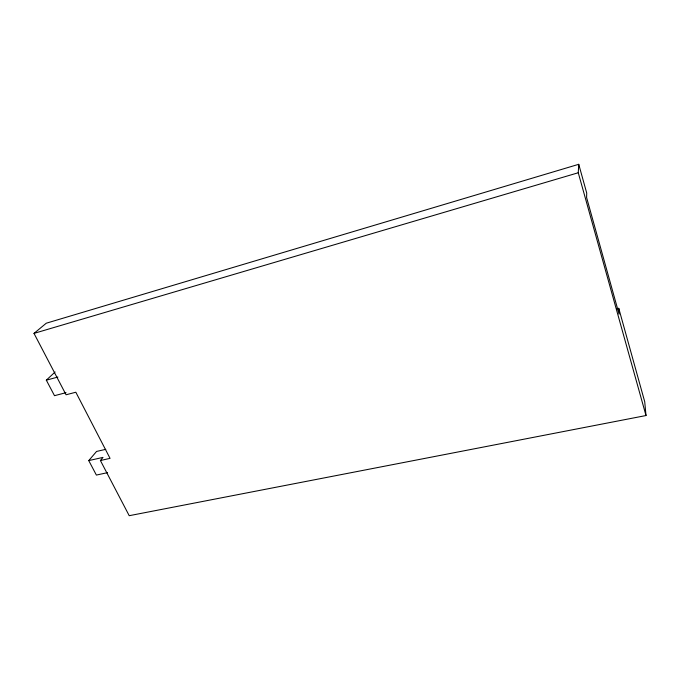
<?xml version="1.0" encoding="UTF-8"?>
<svg xmlns="http://www.w3.org/2000/svg" width="680" height="680" viewBox="0 0 680 680"><rect width="100%" height="100%" fill="white"/><g stroke="black" fill="none" stroke-linecap="round" stroke-linejoin="round"><path stroke-width="1.02" d="M646 415.539L578.263 172.754L578.74 164.305L46.265 323.212L34 333.387L66.062 394.774L75.828 392.232L110.058 458.354L100.402 460.513L129.217 515.695L646 415.539L644.725 401.761L618.758 308.32L616.785 308.797M100.402 460.513L103.003 457.394L88.748 460.598L96.382 475.073L107.55 472.651M88.748 460.598L96.56 451.443L105.799 449.335M66.045 392.666L54.502 395.683L46.325 380.171L55.097 371.986M34 333.387L578.263 172.754M46.325 380.171L57.893 377.051M578.74 164.305L586.721 193.035L586.602 197.548L619.072 314.16L618.758 308.32"/></g></svg>
